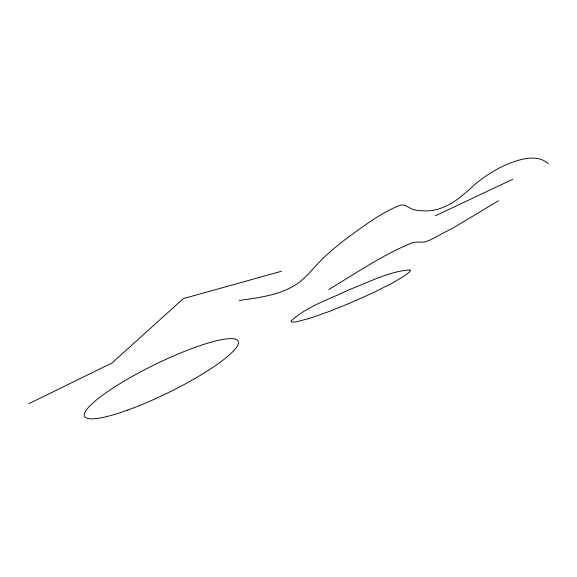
<?xml version="1.0" encoding="UTF-8"?>
<svg xmlns="http://www.w3.org/2000/svg" width="577" height="577" viewBox="0 0 577 577"><rect width="100%" height="100%" fill="white"/><g stroke="black" fill="none" stroke-linecap="round" stroke-linejoin="round"><path stroke-width="0.87" d="M328.775 289.495C355.555 273.476 381.577 255.575 410.471 243.494C414.762 241.258 419.429 242.434 423.936 242.088A18.154 3.339 -29.4 0 0 430.298 239.938L454.027 227.432L498.449 200.76M28.85 403.691L112.025 362.976L183.349 298.605L281.453 271.262M435.505 215.711L512.693 179.31M239.282 300.451C259.78 297.501 281.836 295.078 299.059 282.485C309.842 274.053 317.61 262.499 328.068 253.7A137.492 27.357 -29.5 0 1 346.113 238.813C363.027 226.631 379.832 213.403 399.306 205.571C405.624 202.967 409.951 209.927 415.988 210.143A246.682 52.493 -32.4 0 0 422.14 210.756C443.215 212.588 460.028 198.394 474.316 184.892C486.101 175.011 499.386 166.746 513.948 161.661C524.781 158.127 538.824 155.076 548.15 163.623M410.247 270.44L409.432 272.041L404.859 275.712L391.848 283.365L372.107 293.21L349.871 303.134L329.106 311.501L309.481 318.417L295.503 322.016L291.962 322.161L290.895 321.245C306.704 306.199 329.878 299.283 349.251 289.596C369.006 282.369 388.703 271.305 409.886 269.935L410.247 270.44M127.632 410.103A85.504 15.565 -26.1 0 0 238.243 341.36A85.504 15.565 -26.1 0 0 118.191 384.722A85.504 15.565 -26.1 0 0 127.632 410.103"/></g></svg>
